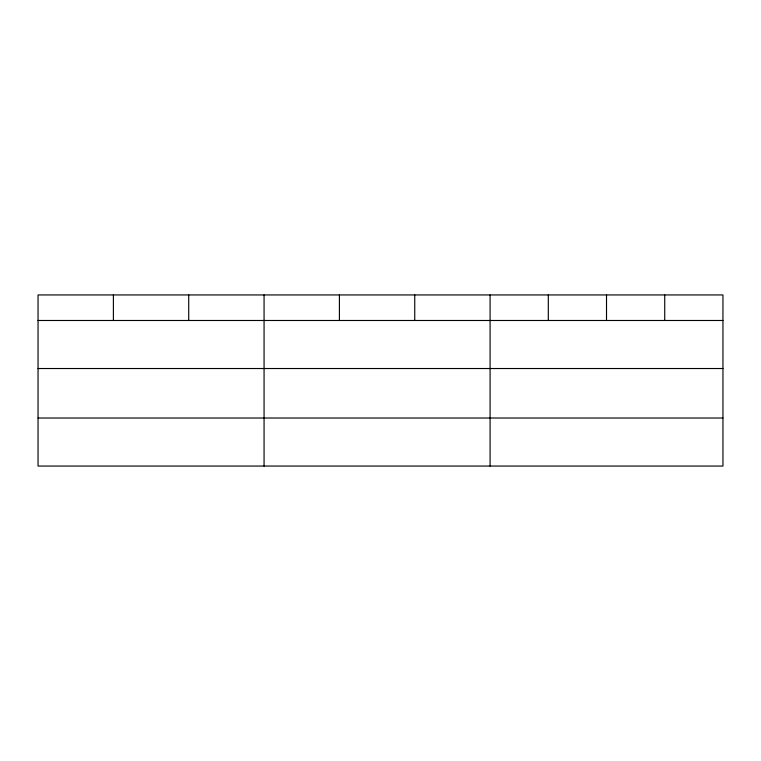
<?xml version="1.0" encoding="UTF-8"?>
<svg xmlns="http://www.w3.org/2000/svg" width="761" height="761" viewBox="0 0 761 761"><rect width="100%" height="100%" fill="white"/><g stroke="black" fill="none" stroke-linecap="round" stroke-linejoin="round"><path stroke-width="1.14" d="M722.95 368.524L722.95 294.945L38.05 294.945L38.05 466.055L722.95 466.055L722.95 368.524L38.05 368.524M38.05 320.486L722.95 320.486M38.05 418.017L722.95 418.017M664.733 294.945L664.733 320.486M606.517 294.945L606.517 320.486M548.301 294.945L548.301 320.486M490.084 294.945L490.084 466.055M414.745 294.945L414.745 320.486M339.406 294.945L339.406 320.486M264.067 294.945L264.067 466.055M188.728 294.945L188.728 320.486M113.389 294.945L113.389 320.486"/></g></svg>
